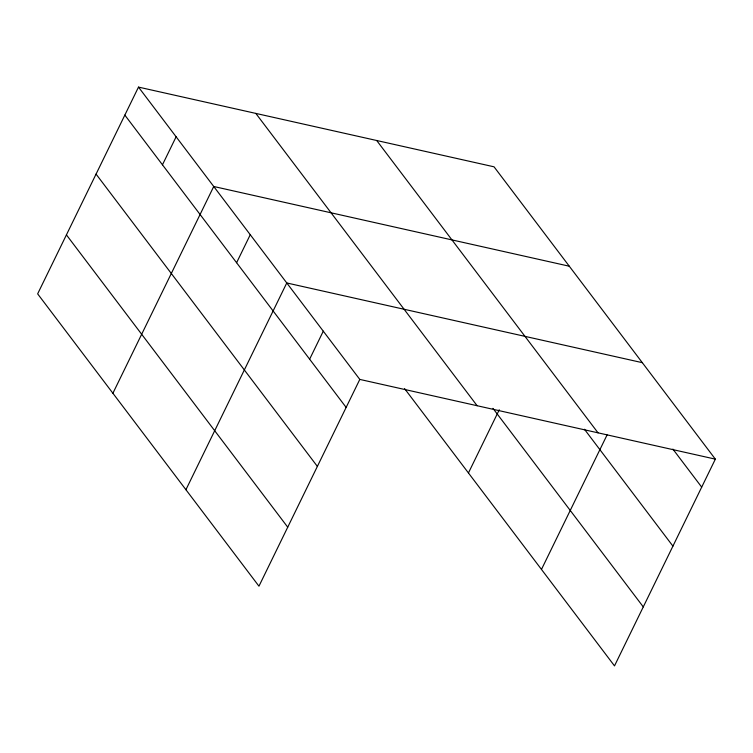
<?xml version="1.0" encoding="UTF-8"?>
<svg xmlns="http://www.w3.org/2000/svg" width="753" height="753" viewBox="0 0 753 753"><rect width="100%" height="100%" fill="white"/><g stroke="black" fill="none" stroke-linecap="round" stroke-linejoin="round"><path stroke-width="1.13" d="M138.496 87.103L37.65 293.858L258.957 586.182L359.802 379.418L138.496 87.103L494.043 166.818L715.35 459.142L614.504 665.897L404.559 388.576M162.46 164.803L176.117 136.801M112.894 393.254L213.739 186.49L569.287 266.214M236.602 262.722L250.25 234.729M185.925 489.714L286.771 282.959L642.318 362.673M309.634 359.19L323.282 331.188M468.441 472.969L499.258 409.783M541.473 569.428L607.087 434.914M359.802 379.418L715.35 459.142M672.9 449.108L701.692 487.135M376.707 140.519L598.023 432.834M584.441 429.257L672.918 546.123M492.951 408.352L643.278 606.899M255.822 113.411L477.129 405.726M124.838 115.105L346.145 407.42M96.064 174.094L317.371 466.408M66.424 234.87L287.731 527.185"/></g></svg>
